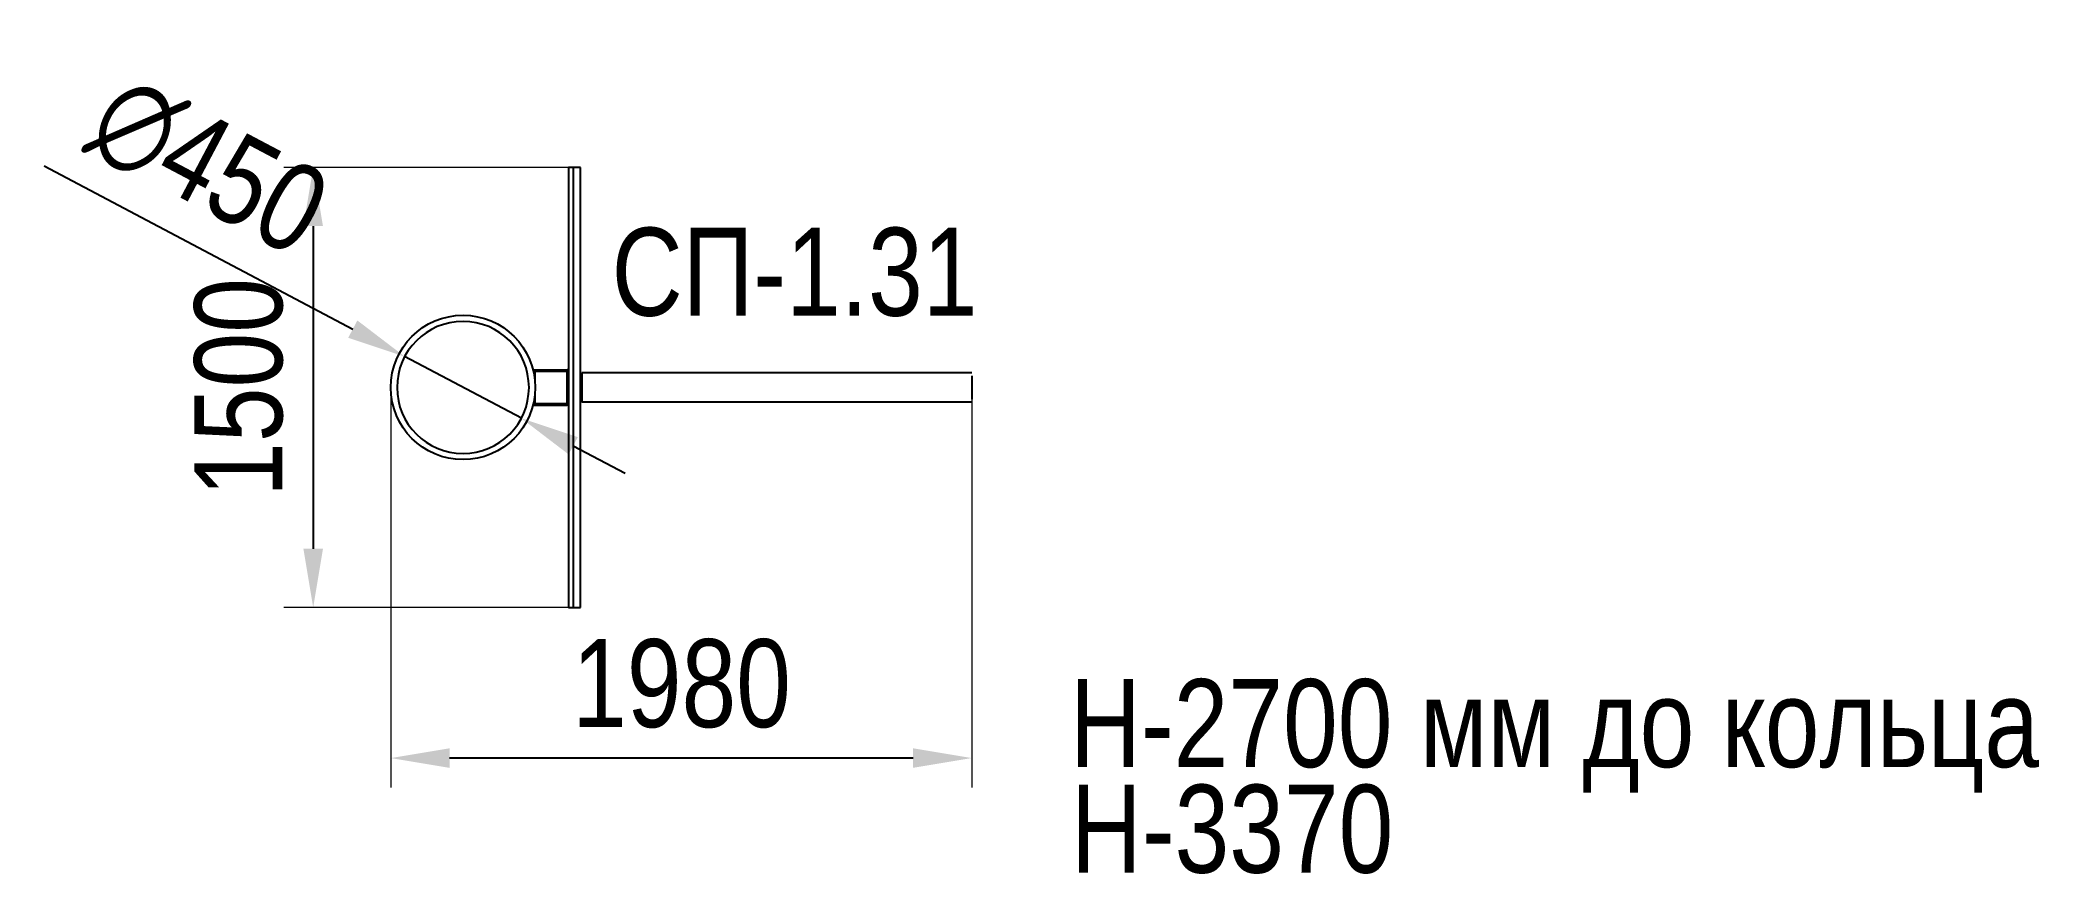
# Model space of a CAD drawing. Header units: millimetres. Extents: x -1747 to 5068, y -1667 to 1176.
import ezdxf

# ---------------------------------------------------------------- set-up
doc = ezdxf.new("R2010")
doc.units = ezdxf.units.MM
for name, color, linetype in [('DIKOM_АРТИКУЛ', 7, 'Continuous'), ('DIKOM_ОБЪЕКТ', 7, 'Continuous'), ('DIKOM_РАЗМЕР_ОБЪЕКТА', 7, 'Continuous')]:
    doc.layers.add(name, color=color, linetype=linetype)
doc.styles.add('style1', font='arial.ttf', dxfattribs={"width": 0.8})
doc.dimstyles.new('1-50', dxfattribs={"dimtxt": 300, "dimasz": 200, "dimexe": 100, "dimexo": 0, "dimgap": 100, "dimtad": 1, "dimdec": 0, "dimtxsty": 'style1', "dimcen": 0, "dimclrd": 7, "dimclre": 7, "dimadec": 1, "dimazin": 2, "dimtfac": 1, "dimtdec": 0, "dimtmove": 0, "dimatfit": 3, "dimfxl": 0, "dimlwd": 25, "dimlwe": 18, "dimarcsym": 0})

# ---------------------------------------------------------------- blocks, each defined once
blk = doc.blocks.new('*D0')
at = {"layer": 'Defpoints', "color": 0, "transparency": 16777216}
for p in [(-503.4, 96.9), (-105.6, -113.5)]:
    blk.add_point(p, dxfattribs=at)
at = {"layer": 'DIKOM_РАЗМЕР_ОБЪЕКТА', "color": 7, "lineweight": 25, "transparency": 16777216}
for p, q in [((-1732.6, 747.1), (-680.2, 190.4)), ((-105.6, -113.5), (-503.4, 96.9)), ((71.2, -207), (248, -300.5))]:
    blk.add_line(p, q, dxfattribs=at)
at = {"layer": 'DIKOM_РАЗМЕР_ОБЪЕКТА', "color": 7, "transparency": 16777216}
for points in [[(-664.6, 219.9), (-695.8, 161), (-503.4, 96.9)], [(86.8, -177.5), (55.6, -236.5), (-105.6, -113.5)]]:
    blk.add_solid(points, dxfattribs=at)
at = {"layer": 'DIKOM_РАЗМЕР_ОБЪЕКТА', "color": 0, "transparency": 16777216, "insert": (-1172.5, 746.7), "char_height": 300, "attachment_point": 5, "rotation": 332.12362, "style": 'style1'}
blk.add_mtext('∅450', dxfattribs=at)
blk = doc.blocks.new('*D1')
at = {"layer": 'Defpoints', "color": 0, "transparency": 16777216}
for p in [(-550.5, -8.3), (1429.8, -8.3), (-550.5, -1271.4)]:
    blk.add_point(p, dxfattribs=at)
at = {"layer": 'DIKOM_РАЗМЕР_ОБЪЕКТА', "color": 7, "lineweight": 18, "transparency": 16777216}
for p, q in [((-550.5, -8.3), (-550.5, -1371.4)), ((1429.8, -8.3), (1429.8, -1371.4))]:
    blk.add_line(p, q, dxfattribs=at)
at = {"layer": 'DIKOM_РАЗМЕР_ОБЪЕКТА', "color": 7, "lineweight": 25, "transparency": 16777216}
blk.add_line((1229.8, -1271.4), (-350.5, -1271.4), dxfattribs=at)
at = {"layer": 'DIKOM_РАЗМЕР_ОБЪЕКТА', "color": 7, "transparency": 16777216}
for points in [[(-350.5, -1238.1), (-350.5, -1304.7), (-550.5, -1271.4)], [(1229.8, -1238.1), (1229.8, -1304.7), (1429.8, -1271.4)]]:
    blk.add_solid(points, dxfattribs=at)
at = {"layer": 'DIKOM_РАЗМЕР_ОБЪЕКТА', "color": 0, "transparency": 16777216, "insert": (440.5, -1018.2), "char_height": 300, "attachment_point": 5, "style": 'style1'}
blk.add_mtext('1980', dxfattribs=at)
blk = doc.blocks.new('*D2')
at = {"layer": 'Defpoints', "color": 0, "transparency": 16777216}
for p in [(70.5, 741.7), (-815.2, -758.3), (83, -758.3)]:
    blk.add_point(p, dxfattribs=at)
at = {"layer": 'DIKOM_РАЗМЕР_ОБЪЕКТА', "color": 7, "lineweight": 18, "transparency": 16777216}
for p, q in [((70.5, 741.7), (-915.2, 741.7)), ((83, -758.3), (-915.2, -758.3))]:
    blk.add_line(p, q, dxfattribs=at)
at = {"layer": 'DIKOM_РАЗМЕР_ОБЪЕКТА', "color": 7, "lineweight": 25, "transparency": 16777216}
blk.add_line((-815.2, 541.7), (-815.2, -558.3), dxfattribs=at)
at = {"layer": 'DIKOM_РАЗМЕР_ОБЪЕКТА', "color": 7, "transparency": 16777216}
for points in [[(-848.5, 541.7), (-781.9, 541.7), (-815.2, 741.7)], [(-848.5, -558.3), (-781.9, -558.3), (-815.2, -758.3)]]:
    blk.add_solid(points, dxfattribs=at)
at = {"layer": 'DIKOM_РАЗМЕР_ОБЪЕКТА', "color": 0, "transparency": 16777216, "insert": (-1068.4, -8.3), "char_height": 300, "attachment_point": 5, "rotation": 90, "style": 'style1'}
blk.add_mtext('1500', dxfattribs=at)

msp = doc.modelspace()

# ---------------------------------------------------------------- linework, layer by layer
at = {"layer": 'DIKOM_ОБЪЕКТ'}
for p, q in [((70.5, 741.7), (55.5, 741.7)), ((55.5, 741.7), (55.5, -758.3)), ((70.5, 741.7), (70.5, -758.3)), ((95.5, 741.7), (70.5, 741.7)), ((95.5, -758.3), (95.5, 741.7)), ((-65.9, 51.7), (50.5, 51.7)), ((-64.7, 46.7), (50.5, 46.7)), ((-59.5, 46.7), (-59.5, 13.9)), ((50.5, 46.7), (-59.5, 46.7)), ((55.5, 51.7), (50.5, 51.7)), ((50.5, -68.3), (50.5, 51.7)), ((50.5, 46.7), (50.5, 51.7)), ((50.5, -63.3), (50.5, 46.7)), ((55.5, -68.3), (55.5, 51.7)), ((100.5, 41.7), (100.5, -58.3)), ((1429.8, 41.7), (100.5, 41.7)), ((1429.8, 31.7), (1429.8, -48.3)), ((-64.7, -63.3), (50.5, -63.3)), ((-59.5, -30.4), (-59.5, -63.3)), ((-59.5, -63.3), (50.5, -63.3)), ((1429.8, -58.3), (100.5, -58.3)), ((-65.9, -68.3), (50.5, -68.3)), ((55.5, -68.3), (50.5, -68.3)), ((55.5, -758.3), (70.5, -758.3)), ((70.5, -758.3), (95.5, -758.3))]:
    msp.add_line(p, q, dxfattribs=at)
msp.add_circle((-304.5, -8.3), 246, dxfattribs=at)
at = {"layer": 'DIKOM_ОБЪЕКТ', "extrusion": (2.21353e-45, 1.80755e-29, -1)}
msp.add_circle((304.5, -8.3), 225, dxfattribs=at)

# ---------------------------------------------------------------- texts
at = {"layer": 'DIKOM_АРТИКУЛ', "color": 7, "linetype": 'Continuous', "lineweight": 15, "insert": (202.3, 536), "char_height": 300, "width": 6012.174, "attachment_point": 1, "style": 'style1'}
msp.add_mtext('{\\fArial|b0|i0|c204|p34;СП}-1.{\\fArial|b0|i0|c204|p34;31}', dxfattribs=at)
at = {"layer": 'DIKOM_РАЗМЕР_ОБЪЕКТА', "char_height": 300, "width": 4694.74, "attachment_point": 1, "style": 'style1'}
for s, insert in [('H-2700 мм до кольца', (1764.5, -1002.3)), ('H-3370', (1767.6, -1362.2))]:
    msp.add_mtext(s, dxfattribs=dict(at, insert=insert))

# ---------------------------------------------------------------- dimensions: what is measured, and where the dimension line sits
at = {"layer": 'DIKOM_РАЗМЕР_ОБЪЕКТА'}
dim = msp.add_diameter_dim_2p(p1=(-105.6, -113.5), p2=(-503.4, 96.9), dimstyle='1-50', dxfattribs=at)
dim.commit()
dim.dimension.update_dxf_attribs({"geometry": '*D0', "text_midpoint": (-1172.5, 746.7)})
dim = msp.add_linear_dim(base=(-815.2, -758.3), p1=(70.5, 741.7), p2=(83, -758.3), angle=90, dimstyle='1-50', dxfattribs=at)
dim.commit()
dim.dimension.update_dxf_attribs({"geometry": '*D2', "text_midpoint": (-815.2, -8.3), "dimtype": 160})
dim = msp.add_linear_dim(base=(-550.5, -1271.4), p1=(1429.8, -8.3), p2=(-550.5, -8.3), text='1980', dimstyle='1-50', dxfattribs=at)
dim.commit()
dim.dimension.update_dxf_attribs({"geometry": '*D1', "text_midpoint": (440.5, -1271.4), "dimtype": 160})

doc.saveas('drawing.dxf')
